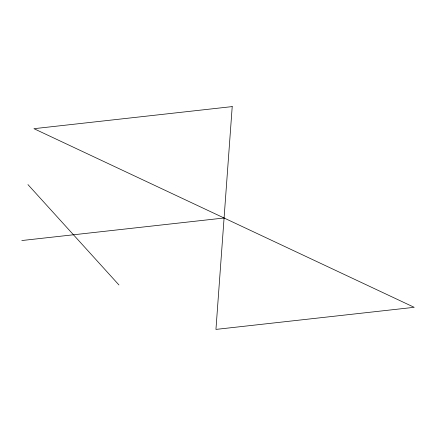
<?xml version="1.0" encoding="UTF-8"?>
<svg xmlns="http://www.w3.org/2000/svg" width="436" height="436" viewBox="0 0 436 436"><rect width="100%" height="100%" fill="white"/><g stroke="black" fill="none" stroke-linecap="round" stroke-linejoin="round"><path stroke-width="0.65" d="M21.8 240.536L224.077 218M27.959 184.602L118.952 284.959M232.214 106.597L215.945 329.403L414.2 307.315L33.953 128.685L232.214 106.597"/></g></svg>
